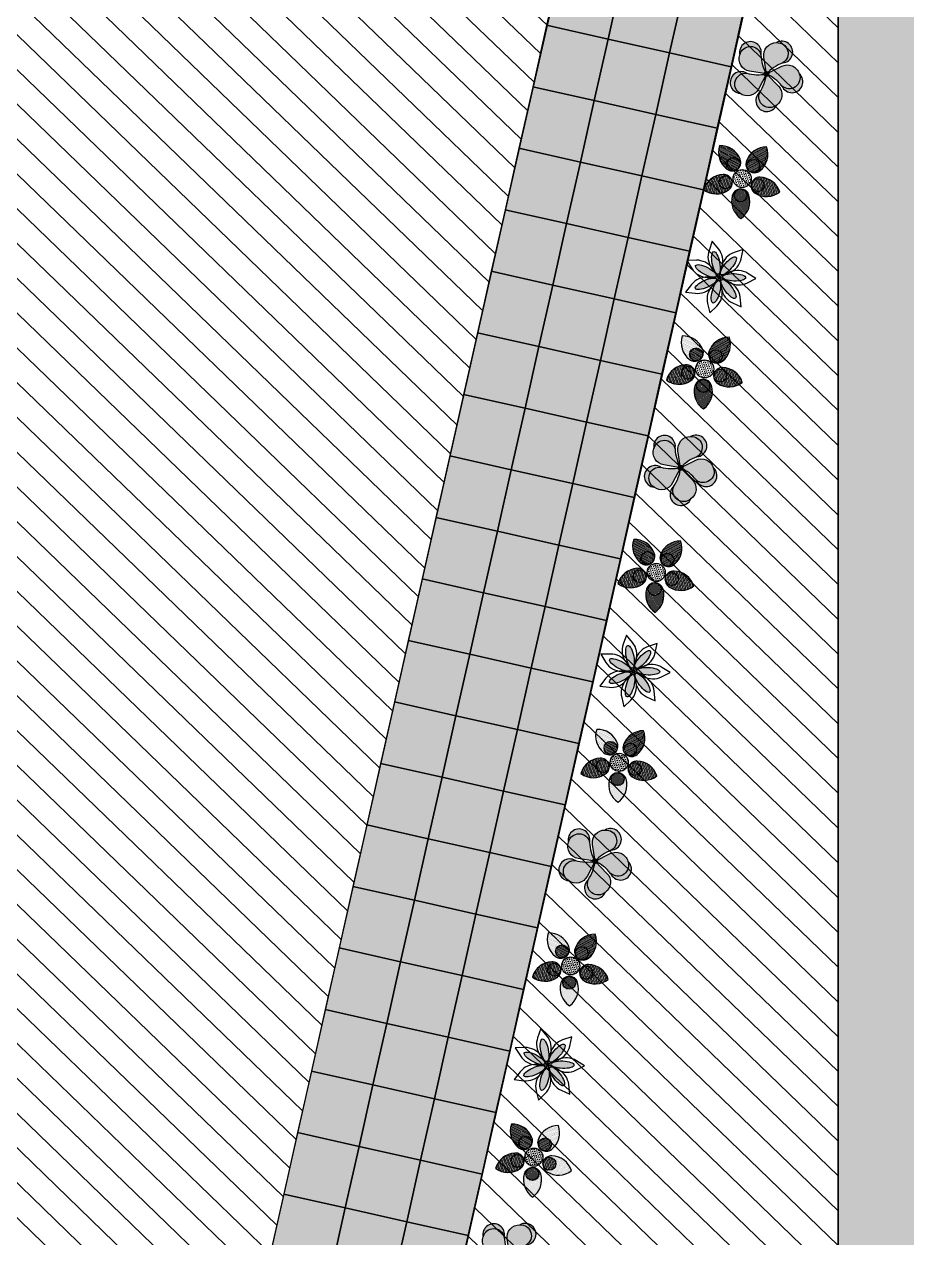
# Model space of a CAD drawing. Header units: millimetres. Extents: x 60.6 to 115.2, y 47.4 to 73.6.
# Drawn here: x 82.17 to 87.77, y 58.07 to 65.77 of the extents above; entities that cross this region are included whole.
import ezdxf

# ---------------------------------------------------------------- set-up
doc = ezdxf.new("R2010")
doc.units = ezdxf.units.MM
doc.linetypes.add('CENTER2', pattern=[28.575000000000003, 19.05, -3.175, 3.175, -3.175])
doc.layers.add('hatch 3', color=7, linetype='Continuous', true_color=0x57792a)
doc.layers.add('hatch2', color=7, linetype='Continuous')
doc.layers.add('trees', color=118, linetype='Continuous')
doc.layers.add('paving', color=251, linetype='Continuous', lineweight=30)
pattern_1 = [(136, (-529.2652610559677, -497.6456645938825), (-0.1102770163103658, -0.1141951933037609), [])]
pattern_2 = [(0, (-555.0435723174535, -382.4851912321677), (0.02778125, 0.05556249999999999), [0, -0.05556249999999999])]
pattern_3 = [(71.99999999999999, (192.2471370430775, -646.0722304677458), (-0.04425819931167044, 0.04359129559328276), [0, -0.05556249999999999])]
pattern_4 = [(144, (673.8588372499343, -16.80940638435482), (-0.05513432145547956, -0.02862159770970771), [0, -0.05556249999999999])]
pattern_5 = [(215.9999999999999, (224.2205279968658, 635.6834459915049), (0.01018331470552147, -0.06128041579020829), [0, -0.05556249999999998])]
pattern_6 = [(287.9999999999999, (-535.282929972424, 409.6833820927636), (0.06142795606162846, -0.009251782093366783), [0, -0.05556249999999997])]

# ---------------------------------------------------------------- blocks, each defined once
blk = doc.blocks.new('ghgh')
at = {"layer": 'paving'}
h = blk.add_hatch(color=9, dxfattribs=at)
h.set_gradient(color1=(183, 211, 215), color2=(232, 241, 242), rotation=45, one_color=1, tint=0.9300000071525574, name='SPHERICAL')
h.paths.add_polyline_path([(697.66196058698, 576.0503686307779), (698.0619605869799, 576.0503686307779), (698.0619605869799, 576.4503686307779), (697.66196058698, 576.4503686307779)])
h = blk.add_hatch(color=9, dxfattribs=at)
h.set_gradient(color1=(183, 211, 215), color2=(232, 241, 242), rotation=45, one_color=1, tint=0.9300000071525574, name='SPHERICAL')
h.paths.add_polyline_path([(698.0619605869799, 576.0503686307779), (698.4619605869799, 576.0503686307779), (698.4619605869799, 576.4503686307779), (698.0619605869799, 576.4503686307779)])
h = blk.add_hatch(color=9, dxfattribs=at)
h.set_gradient(color1=(183, 211, 215), color2=(232, 241, 242), rotation=45, one_color=1, tint=0.9300000071525574, name='SPHERICAL')
h.paths.add_polyline_path([(698.4619605869799, 576.0503686307779), (698.8619605869799, 576.0503686307779), (698.8619605869799, 576.4503686307779), (698.4619605869799, 576.4503686307779)])
for points in [[(697.66196058698, 576.0503686307779), (698.0619605869799, 576.0503686307779), (698.0619605869799, 576.4503686307779), (697.66196058698, 576.4503686307779)], [(698.0619605869799, 576.0503686307779), (698.4619605869799, 576.0503686307779), (698.4619605869799, 576.4503686307779), (698.0619605869799, 576.4503686307779)], [(698.4619605869799, 576.0503686307779), (698.8619605869799, 576.0503686307779), (698.8619605869799, 576.4503686307779), (698.4619605869799, 576.4503686307779)]]:
    blk.add_lwpolyline(points, close=True, dxfattribs=at)
blk = doc.blocks.new('f2')
h = blk.add_hatch(color=4)
h.set_gradient(color1=(0, 255, 255), color2=(148, 255, 148), rotation=149.99999999999997, centered=1, tint=0.7900000214576721, name='SPHERICAL')
edge = h.paths.add_edge_path()
edge.add_line((1.13686837721616e-13, 6.821210263296962e-13), (-0.5336720486659488, 0.2772500015749984))
edge.add_arc((-0.3303525103445628, 0.6686150292887358), 0.441027685730268, 143.2141610671518, 242.5474999963788, ccw=False)
edge.add_arc((-0.3575548338799015, 0.7318413212030888), 0.382923911634806, -5.731802148093891, 148.3603458818587, ccw=False)
edge.add_arc((1.44726958630213, 0.2982549525804434), 1.477682398952213, 164.4819112068399, 191.6445595628605)
h = blk.add_hatch(color=6)
h.set_gradient(color1=(255, 0, 255), color2=(255, 148, 255), rotation=149.99999999999997, centered=1, one_color=1, tint=0.7900000214576721, name='SPHERICAL')
edge = h.paths.add_edge_path()
edge.add_arc((-0.30286094538077, 0.8935600880075695), 0.3827096552513209, 328.5005418024725, 534.1280019442122)
edge.add_arc((-0.3575548338541023, 0.7318413212193562), 0.3829239116107604, -5.7318021509013874, 148.3603458975861, ccw=False)
h = blk.add_hatch(color=4)
h.set_gradient(color1=(0, 255, 255), color2=(148, 255, 148), rotation=149.99999999999997, centered=1, tint=0.7900000214576721, name='SPHERICAL')
edge = h.paths.add_edge_path()
edge.add_line((1.13686837721616e-13, 5.684341886080801e-13), (0.09876668817935297, 0.5932272416258684))
edge.add_arc((0.5338061406664021, 0.5207973143828026), 0.4410276857303488, 71.2141610671593, 170.5474999963862, ccw=False)
edge.add_arc((0.585531937333857, 0.5662062601323633), 0.3829239116348236, -77.73180214808349, 76.3603458818692, ccw=False)
edge.add_arc((0.730888213777775, -1.284269321884207), 1.477682398952319, 92.48191120683994, 119.6445595628605)
h = blk.add_hatch(color=6)
h.set_gradient(color1=(255, 0, 255), color2=(255, 148, 255), rotation=149.99999999999997, centered=1, one_color=1, tint=0.7900000214576721, name='SPHERICAL')
edge = h.paths.add_edge_path()
edge.add_arc((0.7562369653455143, 0.5641631283255841), 0.3827096552513473, 256.5005418024642, 462.128001944204)
edge.add_arc((0.5855319373576487, 0.5662062601127753), 0.3829239116107868, -77.73180215090969, 76.36034589757782, ccw=False)
h = blk.add_hatch(color=6)
h.set_gradient(color1=(255, 0, 255), color2=(255, 148, 255), rotation=149.99999999999997, centered=1, one_color=1, tint=0.7900000214576721, name='SPHERICAL')
edge = h.paths.add_edge_path()
edge.add_arc((-0.9434153234556035, -0.01191262294611453), 0.3827096552512976, 40.50054180247453, 246.1280019442142)
edge.add_arc((-0.8065129775211696, -0.1139034492271033), 0.3829239116107372, 66.2681978491006, 220.3603458975881, ccw=False)
h = blk.add_hatch(color=4)
h.set_gradient(color1=(0, 255, 255), color2=(148, 255, 148), rotation=149.99999999999997, centered=1, tint=0.7900000214576721, name='SPHERICAL')
edge = h.paths.add_edge_path()
edge.add_line((1.13686837721616e-13, 5.684341886080801e-13), (-0.4285941531005619, -0.4218773172709689))
edge.add_arc((-0.7379752203280063, -0.1075705008926576), 0.4410276857303427, 215.2141610671491, 314.5474999963761, ccw=False)
edge.add_arc((-0.8065129775133264, -0.113903449256468), 0.3829239116348077, 66.2681978519102, 220.3603458818629, ccw=False)
edge.add_arc((0.1635735814412176, 1.468601019892605), 1.477682398952291, 236.4819112068376, 263.6445595628583)
h = blk.add_hatch(color=4)
h.set_gradient(color1=(0, 255, 255), color2=(148, 255, 148), rotation=149.99999999999997, centered=1, tint=0.7900000214576721, name='SPHERICAL')
edge = h.paths.add_edge_path()
edge.add_line((1.13686837721616e-13, 5.684341886080801e-13), (0.2687862946704627, -0.5379845227299711))
edge.add_arc((-0.1257412586732986, -0.7350972550262425), 0.4410276857304039, -72.78583893284821, 26.54749999637869, ccw=False)
edge.add_arc((-0.1408975985911077, -0.8022375242785313), 0.3829239116348395, 138.2681978519085, 292.3603458818612, ccw=False)
edge.add_arc((-1.346175553309774, 0.6093903936269977), 1.477682398952277, 308.4819112068326, 335.6445595628532)
h = blk.add_hatch(color=6)
edge = h.paths.add_edge_path()
edge.add_arc((1.13686837721616e-13, 2.273736754432321e-13), 0.08501065561668127, 0, 360)
h = blk.add_hatch(color=4)
h.set_gradient(color1=(0, 255, 255), color2=(148, 255, 148), rotation=149.99999999999997, centered=1, tint=0.7900000214576721, name='SPHERICAL')
edge = h.paths.add_edge_path()
edge.add_line((1.13686837721616e-13, 5.684341886080801e-13), (0.5947132189171498, 0.0893845968032565))
edge.add_arc((0.6602628486798723, -0.3467445877495119), 0.4410276857303776, -0.7858389328474118, 98.54749999637949, ccw=False)
edge.add_arc((0.7194334726509333, -0.3819066077973833), 0.3829239116348258, -149.73180214809207, 4.36034588186061, ccw=False)
edge.add_arc((-0.9955558282106018, -1.091977044212591), 1.4776823989521, 20.48191120683801, 47.6445595628586)
h = blk.add_hatch(color=6)
h.set_gradient(color1=(255, 0, 255), color2=(255, 148, 255), rotation=149.99999999999997, centered=1, one_color=1, tint=0.7900000214576721, name='SPHERICAL')
edge = h.paths.add_edge_path()
edge.add_arc((0.7702410935136086, -0.544888099502494), 0.3827096552513111, 184.5005418024697, 390.1280019442094)
edge.add_arc((0.7194334726399542, -0.3819066078263182), 0.3829239116107507, -149.73180215090417, 4.3603458975832154, ccw=False)
h = blk.add_hatch(color=6)
h.set_gradient(color1=(255, 0, 255), color2=(255, 148, 255), rotation=149.99999999999997, centered=1, one_color=1, tint=0.7900000214576721, name='SPHERICAL')
edge = h.paths.add_edge_path()
edge.add_arc((-0.2802017900221809, -0.9009224938828397), 0.3827096552512891, 112.5005418024618, 318.1280019442015)
edge.add_arc((-0.1408975986217626, -0.8022375242770046), 0.3829239116107287, 138.2681978490879, 292.36034589757537, ccw=False)
for points in [[(1.13686837721616e-13, 6.821210263296962e-13), (-0.5336720486659488, 0.2772500015749984, -0.4627710773585052), (-0.6835624984612423, 0.9327137302988149, -0.7960925964319852), (0.02345456887678665, 0.6935979281437312, 0.1190774892510603), (1.13686837721616e-13, 6.821210263296962e-13, -4.880179825936269)], [(1.13686837721616e-13, 5.684341886080801e-13), (0.09876668817935297, 0.5932272416258684, -0.4627710773585052), (0.6758310422960676, 0.9383309620062619, -0.7960925964319852), (0.6668986896280558, 0.1920269264929857, 0.1190774892510603), (1.13686837721616e-13, 5.684341886080801e-13, -4.880179825936269)], [(1.13686837721616e-13, 5.684341886080801e-13), (-0.4285941531005619, -0.4218773172709689, -0.4627710773585052), (-1.098295899779828, -0.361882174907123, -0.7960925964319852), (-0.6524029688705468, 0.2366401676271153, 0.1190774892510603), (1.13686837721616e-13, 5.684341886080801e-13, -4.880179825936269)], [(1.13686837721616e-13, 5.684341886080801e-13), (0.2687862946704627, -0.5379845227299711, -0.4627710773585052), (0.004778302692784564, -1.156369214313258, -0.7960925964319852), (-0.4266617780000388, -0.5473462614457958, 0.1190774892510603), (1.13686837721616e-13, 5.684341886080801e-13, -4.880179825936269)], [(1.13686837721616e-13, 5.684341886080801e-13), (0.5947132189171498, 0.0893845968032565, -0.4627710773585052), (1.101249053252673, -0.3527933030816257, -0.7960925964319852), (0.388711488366198, -0.5749187608149668, 0.1190774892510603), (1.13686837721616e-13, 5.684341886080801e-13, -4.880179825936269)]]:
    blk.add_lwpolyline(points, format="xyb")
at = {"color": 6}
for points in [[(0.02345456887678665, 0.6935979281437312, 1.252986245437274), (-0.6835624984701099, 0.9327137302129813, -0.7960925965641129)], [(0.6668986896282831, 0.192026926492872, 1.252986245437274), (0.6758310422121667, 0.938330961988072, -0.7960925965641129)], [(-0.6524029688708879, 0.2366401676268879, 1.252986245437274), (-1.09829589970127, -0.3618821749422523, -0.7960925965641129)], [(0.388711488366539, -0.5749187608155353, 1.252986245437274), (1.101249053209699, -0.3527933030076156, -0.7960925965641129)], [(-0.4266617780001525, -0.5473462614462505, 1.252986245437274), (0.00477830275008273, -1.15636921424948, -0.7960925965641129)]]:
    blk.add_lwpolyline(points, format="xyb", close=True, dxfattribs=at)
blk.add_circle((1.13686837721616e-13, 2.273736754432321e-13), 0.08501065561668127, dxfattribs=at)
blk = doc.blocks.new('f3')
h = blk.add_hatch(color=211)
h.set_gradient(color1=(255, 127, 255), color2=(255, 148, 255), rotation=149.99999999999997, centered=1, one_color=1, tint=0.7900000214576721, name='SPHERICAL')
edge = h.paths.add_edge_path()
edge.add_ellipse((-0.04864244301074905, 0.7822352856160251), major_axis=(0.01113780916014273, -0.6117509199791767), ratio=0.324112683537821, start_angle=0, end_angle=360)
h = blk.add_hatch(color=211)
h.set_gradient(color1=(255, 127, 255), color2=(255, 148, 255), rotation=149.99999999999997, centered=1, one_color=1, tint=0.7900000214576721, name='SPHERICAL')
edge = h.paths.add_edge_path()
edge.add_ellipse((-0.6434889142856264, 0.4549304758975268), major_axis=(0.4852304390948995, -0.3727125700375949), ratio=0.3241126835378212, start_angle=0, end_angle=360)
h = blk.add_hatch(color=211)
h.set_gradient(color1=(255, 127, 255), color2=(255, 148, 255), rotation=149.99999999999997, centered=1, one_color=1, tint=0.7900000214576721, name='SPHERICAL')
edge = h.paths.add_edge_path()
edge.add_ellipse((0.5781354701020973, 0.5212367980975614), major_axis=(-0.4713418182421043, -0.3901283497318354), ratio=0.324112683537821, start_angle=0, end_angle=360)
h = blk.add_hatch(color=211)
h.set_gradient(color1=(255, 127, 255), color2=(255, 148, 255), rotation=149.99999999999997, centered=1, one_color=1, tint=0.7900000214576721, name='SPHERICAL')
edge = h.paths.add_edge_path()
edge.add_ellipse((-0.7584724181956517, -0.2142104335389377), major_axis=(0.5939346514940671, 0.1469859470931786), ratio=0.3241126835378211, start_angle=0, end_angle=360)
h = blk.add_hatch(color=211)
h.set_gradient(color1=(255, 127, 255), color2=(255, 148, 255), rotation=149.99999999999997, centered=1, one_color=1, tint=0.7900000214576721, name='SPHERICAL')
edge = h.paths.add_edge_path()
edge.add_ellipse((0.7648682725393883, -0.1315278021584163), major_axis=(-0.5988914428871509, 0.1252688250316241), ratio=0.3241126835378211, start_angle=0, end_angle=360)
h = blk.add_hatch(color=211)
h.set_gradient(color1=(255, 127, 255), color2=(255, 148, 255), rotation=149.99999999999997, centered=1, one_color=1, tint=0.7900000214576721, name='SPHERICAL')
edge = h.paths.add_edge_path()
edge.add_ellipse((-0.3070080310608319, -0.7213106899007471), major_axis=(0.2553939572592446, 0.5560010480958826), ratio=0.3241126835378211, start_angle=0, end_angle=360)
h = blk.add_hatch(color=211)
h.set_gradient(color1=(255, 127, 255), color2=(255, 148, 255), rotation=149.99999999999997, centered=1, one_color=1, tint=0.7900000214576721, name='SPHERICAL')
edge = h.paths.add_edge_path()
edge.add_ellipse((0.370942355410989, -0.6845134571872222), major_axis=(-0.275463595879098, 0.546336019527922), ratio=0.324112683537821, start_angle=0, end_angle=360)
at = {"color": 91}
for points in [[(-0.04354845131456386, 1.942265168628182), (-0.2934262841015425, 1.499533377108492, 0.2520012310390229), (-0.3124846515795525, 0.551910671873884), (-0.03886593124207138, 0.01804151258420461), (0.2321512661028464, 0.5532360212473577, 0.2520012310390229), (0.2084811489612548, 1.500754748450618)], [(-1.547260745554922, 1.182179920885574), (-1.356915373108222, 0.7107788074708878, 0.2520012310390229), (-0.6279168064174883, 0.1050452830495487), (-0.0399226084377915, -0.01389296354227554), (-0.2893780658816922, 0.5316851317943474, 0.2520012310390229), (-1.044936113683889, 1.103947352500654)], [(1.48825940511756, 1.240520956926957), (0.9863214717647679, 1.159844556399548, 0.2520012310390229), (0.2335575095487457, 0.5839118953754223), (-0.01323972497471004, 0.03712618927829681), (0.5741686498149647, 0.1589247302663352, 0.2520012310390229), (1.300210544323818, 0.7681990365226739)], [(-1.890551449898794, -0.4673750918354926), (-1.403316820009422, -0.6124708739134803, 0.2520012310390229), (-0.4752121087281012, -0.4201855189221533), (-0.01561405708116581, -0.03462992723325442), (-0.5976971218947256, 0.1105003212232987, 0.2520012310390229), (-1.516192479786923, -0.1234190887807927)], [(1.894680264663066, -0.3946250098324526), (1.518651732226772, -0.05249504427229112, 0.2520012310390229), (0.5990287924073527, 0.1769513795497915), (0.01765895436551546, 0.02898991573283638), (0.4791280194363026, -0.3543242965561149, 0.2520012310390229), (1.408157570474941, -0.5420903907884167)], [(-0.8149156621218481, -1.764251300166961), (-0.397689388871413, -1.473781667589265, 0.2520012310390229), (0.03063968951914831, -0.6282722273990657), (0.01575488785192647, -0.02855402187287837), (-0.4606353641961505, -0.3931576575014333, 0.2520012310390229), (-0.8504222937947361, -1.257112611397133)], [(0.8696709306086632, -1.731874467781836), (0.9027089535977666, -1.224568978379466, 0.2520012310390229), (0.5087218667490561, -0.362521306702547), (0.03056277101700289, -0.0002405281220489996), (0.01859690811738801, -0.6000240736493652, 0.2520012310390229), (0.4510359150040131, -1.443438869683632)]]:
    blk.add_lwpolyline(points, format="xyb", close=True, dxfattribs=at)
at = {"color": 211}
for centre, major_axis, ratio in [((-0.04864244301074905, 0.7822352856160251), (0.01113780916014273, -0.6117509199791767), 0.324112683537821), ((-0.6434889142856264, 0.4549304758975268), (0.4852304390948985, -0.3727125700375944), 0.3241126835378211), ((0.5781354701020973, 0.5212367980975614), (-0.4713418182421035, -0.3901283497318349), 0.324112683537821), ((-0.7584724181956517, -0.2142104335389377), (0.5939346514940663, 0.1469859470931783), 0.3241126835378211), ((0.7648682725393883, -0.1315278021584163), (-0.5988914428871508, 0.1252688250316241), 0.3241126835378211), ((-0.3070080310608319, -0.7213106899007471), (0.2553939572592446, 0.5560010480958826), 0.3241126835378211), ((0.370942355410989, -0.6845134571872222), (-0.275463595879098, 0.546336019527922), 0.324112683537821)]:
    blk.add_ellipse(centre, major_axis=major_axis, ratio=ratio, dxfattribs=at)
blk = doc.blocks.new('f6')
at = {"true_color": 0x297dd6}
h = blk.add_hatch(dxfattribs=at)
h.set_pattern_fill('DOTS', color=152, scale=0.035, style=0)
h.set_pattern_definition(pattern_2)
edge = h.paths.add_edge_path()
edge.add_arc((0.758425289384154, 1.239367710916188), 1.165600453108289, 124.6664119956931, 195.8507264397759)
edge.add_arc((0.09543470374762819, 1.042358418841639), 0.474084537981225, 194.8313336975684, 345.1686663024316)
edge.add_arc((-0.5675558818888976, 1.239367710916188), 1.165600453108289, 344.1492735602241, 415.3335880043069)
h = blk.add_hatch(dxfattribs=at)
h.set_pattern_fill('DOTS', color=152, scale=0.035, angle=71.99999999999999, style=0)
h.set_pattern_definition(pattern_3)
edge = h.paths.add_edge_path()
edge.add_arc((-0.9443424341693475, 1.1042909985447), 1.165600453108376, 196.6664119956955, 267.8507264397782)
edge.add_arc((-0.9618508212433632, 0.4128702625318352), 0.474084537981221, 266.8313336975645, 417.1686663024277)
edge.add_arc((-1.354093150313935, -0.1567920348794258), 1.165600453108433, 56.14927356022203, 127.3335880043047)
h = blk.add_hatch()
h.set_pattern_fill('DOTS', color=6, scale=0.035, angle=71.99999999999999, style=0)
h.set_pattern_definition(pattern_3)
edge = h.paths.add_edge_path()
edge.add_arc((-0.8495707735966107, 0.3763882635573736), 0.3560263093449976, 0, 360)
h = blk.add_hatch()
h.set_pattern_fill('DOTS', color=6, scale=0.035, style=0)
h.set_pattern_definition(pattern_2)
edge = h.paths.add_edge_path()
edge.add_arc((0.09543470374762819, 0.924300190205372), 0.3560263093449976, 0, 360)
h = blk.add_hatch(dxfattribs=at)
h.set_pattern_fill('DOTS', color=152, scale=0.035, angle=-72.00000000000006, style=0)
h.set_pattern_definition(pattern_6)
edge = h.paths.add_edge_path()
edge.add_arc((1.413075040935843, -0.3383196286392502), 1.165600453108433, 52.66641199569528, 123.850726439778)
edge.add_arc((1.020832711865271, 0.2313426687720108), 0.474084537981221, 122.8313336975722, 273.1686663024354)
edge.add_arc((1.003324324791255, 0.9227634047848761), 1.165600453108375, 272.1492735602218, 343.3335880043045)
at = {"true_color": 0xff4242}
h = blk.add_hatch(dxfattribs=at)
h.set_pattern_fill('DOTS', color=20, scale=0.06999999999999999, style=0)
h.set_pattern_definition([(0, (-555.0435723174535, -382.4851912321677), (0.05556249999999999, 0.111125), [0, -0.111125])])
edge = h.paths.add_edge_path()
edge.add_arc((0, 0), 0.498886422826332, 0, 360)
h = blk.add_hatch()
h.set_pattern_fill('DOTS', color=6, scale=0.035, angle=-72.00000000000006, style=0)
h.set_pattern_definition(pattern_6)
edge = h.paths.add_edge_path()
edge.add_arc((0.9085526642186323, 0.1948606697976629), 0.3560263093449976, 0, 360)
at = {"true_color": 0x297dd6}
h = blk.add_hatch(dxfattribs=at)
h.set_pattern_fill('DOTS', color=152, scale=0.035, angle=144, style=0)
h.set_pattern_definition(pattern_4)
edge = h.paths.add_edge_path()
edge.add_arc((-1.342061010719853, -0.556878340344892), 1.165600453108343, 268.6664119956968, 339.8507264397795)
edge.add_arc((-0.6898912033831369, -0.7871905636526491), 0.4740845379811423, 338.8313336975639, 489.1686663024272)
edge.add_arc((-0.2693197089385462, -1.336270517636835), 1.165600453108389, 128.1492735602179, 199.3335880043006)
h = blk.add_hatch()
h.set_pattern_fill('DOTS', color=6, scale=0.035, angle=144, style=0)
h.set_pattern_definition(pattern_4)
edge = h.paths.add_edge_path()
edge.add_arc((-0.6204983176789938, -0.6916794503601977), 0.3560263093449976, 0, 360)
h = blk.add_hatch(dxfattribs=at)
h.set_pattern_fill('DOTS', color=152, scale=0.035, angle=-144.0000000000001, style=0)
h.set_pattern_definition(pattern_5)
edge = h.paths.add_edge_path()
edge.add_arc((0.1149031145682937, -1.448460740476564), 1.165600453108296, 340.6664119957008, 411.8507264397834)
edge.add_arc((0.535474609012805, -0.8993807864924348), 0.4740845379811423, 50.83133369757284, 201.1686663024361)
edge.add_arc((1.187644416349441, -0.6690685631846209), 1.165600453108289, 200.1492735602245, 271.3335880043072)
h = blk.add_hatch()
h.set_pattern_fill('DOTS', color=6, scale=0.035, angle=-144.0000000000001, style=0)
h.set_pattern_definition(pattern_5)
edge = h.paths.add_edge_path()
edge.add_arc((0.4660817233085481, -0.8038696731999835), 0.3560263093449976, 0, 360)
at = {"color": 152, "true_color": 0x297dd6}
for points in [[(0.09543470374762819, 2.198048001546795, 0.3209893809381569), (-0.3628550189267798, 0.9210048888398887, 0.7696681608329942), (0.5537244264220362, 0.9210048888398887, 0.3209893809381569)], [(-2.060976929689673, 0.7699979838098443, 0.3209893809381569), (-0.9880560684135844, -0.0604894676666845, 0.7696681608329942), (-0.7048174431059806, 0.8112293865344782, 0.3209893809381569)], [(2.119958820311581, 0.5884703900500199, 0.3209893809381569), (0.7637993337278886, 0.6297017927746538, 0.7696681608329942), (1.047037959035492, -0.2420170614265089, 0.3209893809381569)], [(-1.369188496325364, -1.722163076283323, 0.3209893809381569), (-0.2477972141435885, -0.9583894358190719, 0.7696681608329942), (-0.9893255621253729, -0.4196375552886593, 0.3209893809381569)], [(1.214771901955032, -1.834353299122995, 0.3209893809381569), (0.834908967755041, -0.5318277781284451, 0.7696681608329942), (0.09338061977325651, -1.070579658658858, 0.3209893809381569)]]:
    blk.add_lwpolyline(points, format="xyb", close=True, dxfattribs=at)
at = {"color": 20, "true_color": 0xff4242}
for centre, radius in [((-0.8495707735966107, 0.3763882635573736), 0.3560263093449976), ((0.09543470374762819, 0.924300190205372), 0.3560263093449976), ((0, 0), 0.498886422826332), ((0.9085526642186323, 0.1948606697976629), 0.3560263093449976), ((-0.6204983176789938, -0.6916794503601977), 0.3560263093449976), ((0.4660817233085481, -0.8038696731999835), 0.3560263093449976)]:
    blk.add_circle(centre, radius, dxfattribs=at)

msp = doc.modelspace()

# ---------------------------------------------------------------- hatches: boundary and pattern name
at = {"layer": 'hatch 3', "linetype": 'Continuous'}
h = msp.add_hatch(dxfattribs=at)
h.set_pattern_fill('ANSI31', color=256, scale=0.05, angle=91, style=0)
h.set_pattern_definition(pattern_1)
h.paths.add_polyline_path([(83.24036063819506, 48.94039167490632), (83.20150471740556, 50.13976243385309), (85.33899308508899, 59.63043352161753), (86.77740374061364, 66.01712672056635), (87.33537870229304, 68.49459369374847), (87.33537870229452, 59.69462617060526), (87.33537870232817, 57.81404763680121), (87.3353787023442, 52.95487997662428), (87.33537870235693, 49.07305765525052), (86.10288674245191, 49.03312870950958), (85.04943445392655, 48.99900009800569), (84.08429585792123, 48.96773257829261), (83.50281045275563, 48.94889424104645), (83.345614577417, 48.94380157855221)])
h = msp.add_hatch(dxfattribs=at)
h.set_pattern_fill('ANSI31', color=256, scale=0.05, angle=91, style=0)
h.set_pattern_definition(pattern_1)
h.paths.add_polyline_path([(82.31941499405173, 51.68477767416323), (81.5943143628441, 52.65936033139565), (79.72764402654502, 55.16828731276496), (77.10119338252753, 58.69840870083976), (75.66858394050428, 60.62392945809654), (75.31043158000546, 61.10530964741577), (76.13038718819564, 61.71536598745342), (77.73498781936269, 62.90920718897837), (78.53728813494638, 63.5061277897405), (79.33958845052996, 64.10304839050286), (80.944189081697, 65.29688959202781), (82.08355399931668, 66.14459010753637), (85.5777142254102, 66.15196578983478), (85.1779475441806, 64.39691265394413), (84.30039786269185, 60.49436136581039), (82.72080843563185, 53.46976904725534), (82.3582963377919, 51.85764145623239)])
at = {"layer": 'hatch2', "linetype": 'CENTER2'}
h = msp.add_hatch(color=254, dxfattribs=at)
h.set_gradient(color1=(227, 227, 227), color2=(214, 214, 214), rotation=180, one_color=1, tint=0.8399999737739563, name='INVSPHERICAL')
h.paths.add_polyline_path([(87.33537870235841, 50.24499847465142), (87.33537870235295, 68.49459369362921), (88.33537870169289, 68.49459369362921), (88.33537870236455, 50.24499847465086)])

# ---------------------------------------------------------------- linework, layer by layer
at = {"layer": 'Defpoints'}
msp.add_lwpolyline([(87.33537870235841, 50.24499847465142), (87.33537870235295, 68.49459369362921), (88.33537870169289, 68.49459369362921), (88.33537870236455, 50.24499847465086)], close=True, dxfattribs=at)
at = {"layer": 'hatch 3', "linetype": 'Continuous'}
for points in [[(83.24036063819506, 48.94039167490632), (83.20150471740556, 50.13976243385309), (85.33899308508899, 59.63043352161753), (86.77740374061364, 66.01712672056635), (87.33537870229304, 68.49459369374847), (87.33537870229452, 59.69462617060526), (87.33537870232817, 57.81404763680121), (87.3353787023442, 52.95487997662428), (87.33537870235693, 49.07305765525052), (86.10288674245191, 49.03312870950958), (85.04943445392655, 48.99900009800569), (84.08429585792123, 48.96773257829261), (83.50281045275563, 48.94889424104645), (83.345614577417, 48.94380157855221)], [(82.31941499405173, 51.68477767416323), (81.5943143628441, 52.65936033139565), (79.72764402654502, 55.16828731276496), (77.10119338252753, 58.69840870083976), (75.66858394050428, 60.62392945809654), (75.31043158000546, 61.10530964741577), (76.13038718819564, 61.71536598745342), (77.73498781936269, 62.90920718897837), (78.53728813494638, 63.5061277897405), (79.33958845052996, 64.10304839050286), (80.944189081697, 65.29688959202781), (82.08355399931668, 66.14459010753637), (85.5777142254102, 66.15196578983478), (85.1779475441806, 64.39691265394413), (84.30039786269185, 60.49436136581039), (82.72080843563185, 53.46976904725534), (82.3582963377919, 51.85764145623239), (82.31941499421464, 51.68477767488753)]]:
    msp.add_lwpolyline(points, close=True, dxfattribs=at)
at = {"layer": 'paving', "color": 139}
for p, q in [((82.31941499405161, 51.68477767416346), (86.10532074007222, 68.49459369374472)), ((83.20150471740533, 50.13976243385412), (87.33537870229304, 68.49459369375302)), ((87.33537870235841, 50.24499847465142), (87.33537870229304, 68.49459369375302))]:
    msp.add_line(p, q, dxfattribs=at)

# ---------------------------------------------------------------- block references
at = {"xscale": 0.1799999999998363, "yscale": 0.1799999999998363, "zscale": 0.1799999999998363, "rotation": 90}
for p in [(86.88046292917397, 65.45400772748667), (86.33530798551521, 62.95525924707829), (85.7927923000002, 60.4592920739226), (85.25146518363726, 57.95479183435486)]:
    msp.add_blockref('f2', p, dxfattribs=at)
at = {"layer": 'paving', "color": 139, "rotation": 347.3269441899964}
for p in [(-721.5585102308629, -343.1954635185541), (-721.6462651991852, -343.5857186473285), (-721.7340201673748, -343.9759737761327), (-721.8217751355647, -344.3662289049369), (-721.9095301037543, -344.7564840337411), (-721.9972850719438, -345.1467391625454), (-722.0850400398828, -345.5369942914059), (-722.1727950083233, -345.9272494201538), (-722.2605499762227, -346.3175045490232), (-722.3483049443927, -346.7077596778317), (-722.4360599128919, -347.0980148065664), (-722.5238148810819, -347.4882699353707), (-722.6115698489031, -347.8785250642577), (-722.699324817073, -348.2687801930663), (-722.787079785243, -348.6590353218749), (-722.874834753413, -349.0492904506834), (-722.9625897220295, -349.4395455793915), (-723.050344690219, -349.8298007081958), (-723.138099658409, -350.220055837), (-723.2258546265986, -350.6103109658043), (-723.3136095947881, -351.0005660946085)]:
    msp.add_blockref('ghgh', p, dxfattribs=at)
at = {"layer": 'trees'}
for name, p, xscale, yscale, zscale, rotation in [('f6', (86.7263188166761, 64.7900726747024), 0.1152000000002311, 0.1152000000002311, 0.1152000000002311, 108.7581404150233), ('f3', (86.5804098078122, 64.16288020191485), 0.1199999999999419, 0.1199999999999419, 0.1199999999999419, 215.5391470091211), ('f6', (86.48884091193372, 63.5825888213227), 0.1152000000002311, 0.1152000000002311, 0.1152000000002311, 108.7581404150233), ('f6', (86.18116387301734, 62.29132419429402), 0.1152000000002311, 0.1152000000002311, 0.1152000000002311, 108.7581404150233), ('f3', (86.03525486415344, 61.66413172150646), 0.1199999999999419, 0.1199999999999419, 0.1199999999999419, 215.5391470091211), ('f6', (85.94632522641871, 61.08662164816701), 0.1152000000002311, 0.1152000000002311, 0.1152000000002311, 108.7581404150233), ('f6', (85.63864818750233, 59.79535702113833), 0.1152000000002311, 0.1152000000002311, 0.1152000000002311, 108.7581404150233), ('f3', (85.49273917863843, 59.16816454835077), 0.1199999999999419, 0.1199999999999419, 0.1199999999999419, 215.5391470091211), ('f6', (85.40499811005577, 58.58212140859928), 0.1152000000002311, 0.1152000000002311, 0.1152000000002311, 108.7581404150233)]:
    msp.add_blockref(name, p, dxfattribs=dict(at, xscale=xscale, yscale=yscale, zscale=zscale, rotation=rotation))

doc.saveas('drawing.dxf')
